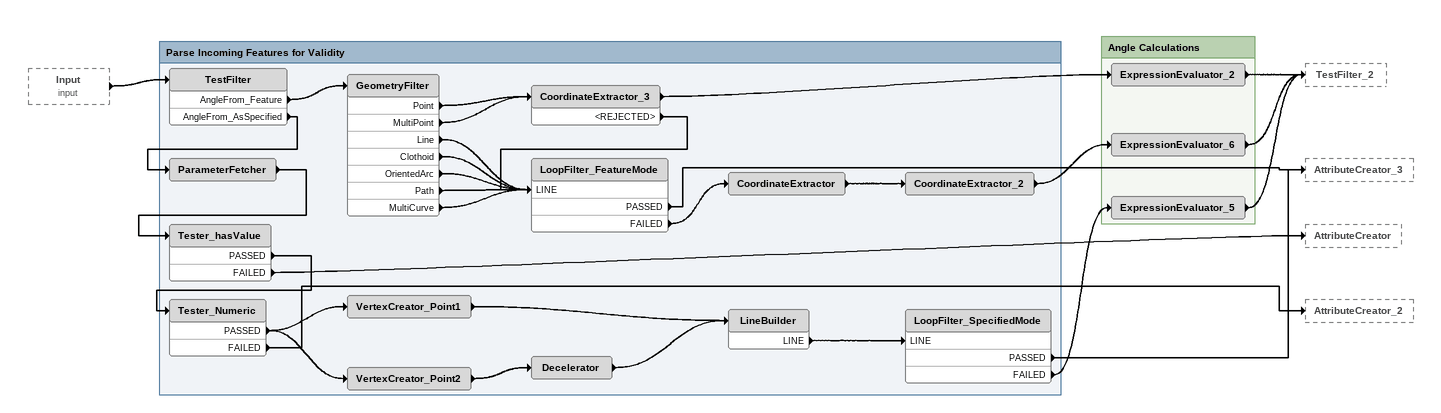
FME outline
Input (input) [outside]
    -> TestFilter

Bookmark: Parse Incoming Features for Validity
TestFilter
    AngleFrom_Feature -> GeometryFilter
    AngleFrom_AsSpecified -> ParameterFetcher
GeometryFilter
    Point -> CoordinateExtractor_3
    MultiPoint -> CoordinateExtractor_3
    Line -> LoopFilter_FeatureMode [LINE]
    Clothoid -> LoopFilter_FeatureMode [LINE]
    OrientedArc -> LoopFilter_FeatureMode [LINE]
    Path -> LoopFilter_FeatureMode [LINE]
    MultiCurve -> LoopFilter_FeatureMode [LINE]
CoordinateExtractor_3
    -> ExpressionEvaluator_2
    <REJECTED> -> LoopFilter_FeatureMode [LINE]
LoopFilter_FeatureMode
    PASSED -> AttributeCreator_3
    FAILED -> CoordinateExtractor
CoordinateExtractor
    -> CoordinateExtractor_2
CoordinateExtractor_2
    -> ExpressionEvaluator_6
ParameterFetcher
    -> Tester_hasValue
Tester_hasValue
    PASSED -> Tester_Numeric
    FAILED -> AttributeCreator
Tester_Numeric
    PASSED -> VertexCreator_Point1
    PASSED -> VertexCreator_Point2
    FAILED -> AttributeCreator_2
VertexCreator_Point1
    -> LineBuilder
VertexCreator_Point2
    -> Decelerator
Decelerator
    -> LineBuilder
LineBuilder
    LINE -> LoopFilter_SpecifiedMode [LINE]
LoopFilter_SpecifiedMode
    PASSED -> AttributeCreator_3
    FAILED -> ExpressionEvaluator_5

Bookmark: Angle Calculations
ExpressionEvaluator_2
    -> TestFilter_2
ExpressionEvaluator_6
    -> TestFilter_2
ExpressionEvaluator_5
    -> TestFilter_2
